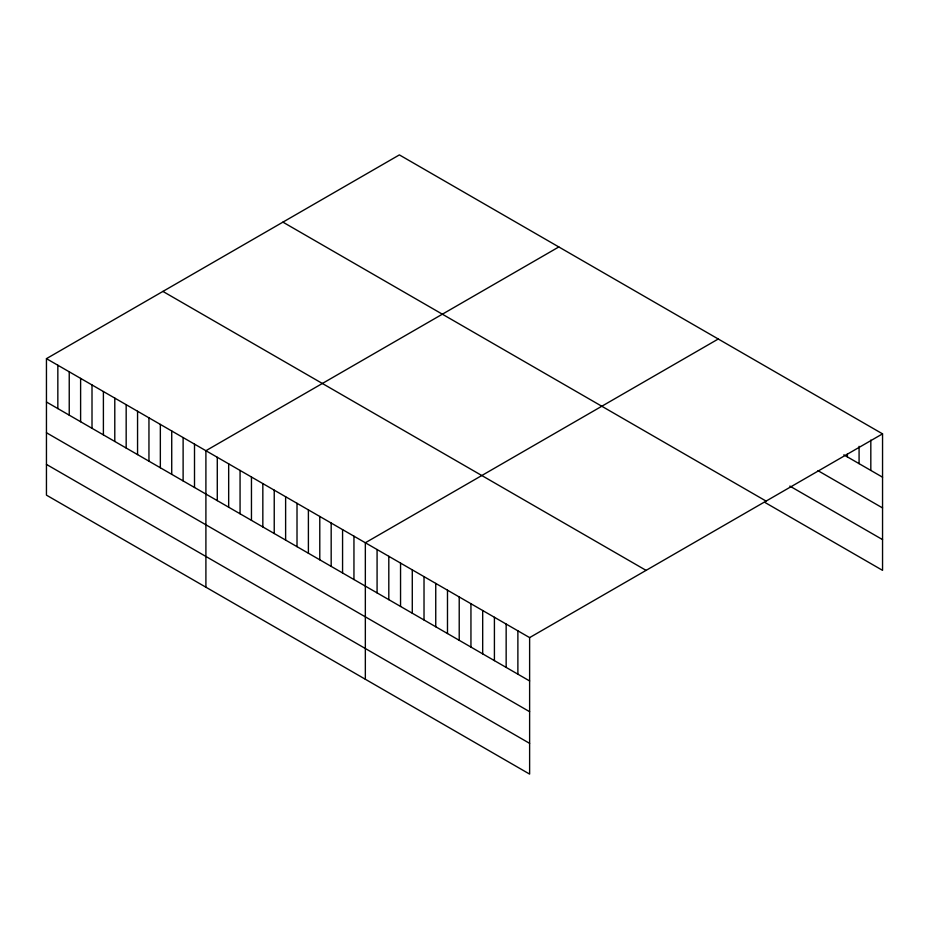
<?xml version="1.0" encoding="UTF-8"?>
<svg xmlns="http://www.w3.org/2000/svg" width="929" height="929" viewBox="0 0 929 929"><rect width="100%" height="100%" fill="white"/><g stroke="black" fill="none" stroke-linecap="round" stroke-linejoin="round"><path stroke-width="1.39" d="M46.45 358.652L529.623 637.608L529.623 774.101L46.45 495.145L46.45 358.652L399.377 154.899L882.55 433.855L882.55 570.348L765.206 502.601M558.828 246.951L205.901 450.716L205.901 587.209M718.268 339.004L365.341 542.768L365.341 679.262M529.623 637.608L882.55 433.855M843.822 454.838L882.55 477.192M818.008 470.678L882.55 507.931M789.847 486.088L882.55 539.61M282.915 222.136L766.088 501.091M162.912 291.416L646.085 570.371M46.45 402.002L529.623 680.957M46.45 432.74L529.623 711.695M46.45 464.407L529.623 743.363M870.821 440.079L870.821 470.422M859.081 446.315L859.081 463.652M847.353 453.979L847.353 456.871M517.883 630.837L517.883 674.187M506.154 624.067L506.154 667.405M494.414 617.286L494.414 660.635M482.685 610.516L482.685 653.865M470.945 603.734L470.945 647.083M459.216 596.964L459.216 640.313M447.488 590.194L447.488 633.532M435.747 583.412L435.747 626.761M424.019 576.642L424.019 619.991M412.279 569.86L412.279 613.21M400.55 563.09L400.55 606.44M388.81 556.32L388.81 599.669M377.081 549.538L377.081 592.888M353.949 536.196L353.949 579.533M342.569 529.611L342.569 572.961M331.177 523.039L331.177 566.388M319.785 516.466L319.785 559.815M308.393 509.893L308.393 553.243M297.013 503.309L297.013 546.658M285.621 496.736L285.621 540.086M274.229 490.164L274.229 533.513M262.837 483.591L262.837 526.94M251.457 477.018L251.457 520.356M240.065 470.434L240.065 513.783M228.673 463.861L228.673 507.211M217.281 457.289L217.281 500.638M194.509 444.132L194.509 487.481M183.118 437.559L183.118 480.908M171.726 430.986L171.726 474.336M160.345 424.414L160.345 467.751M148.954 417.829L148.954 461.179M137.562 411.257L137.562 454.606M126.17 404.684L126.17 448.033M114.79 398.111L114.79 441.461M103.398 391.527L103.398 434.877M92.006 384.954L92.006 428.304M80.614 378.382L80.614 421.731M69.234 371.809L69.234 415.158M57.842 365.236L57.842 408.574"/></g></svg>
